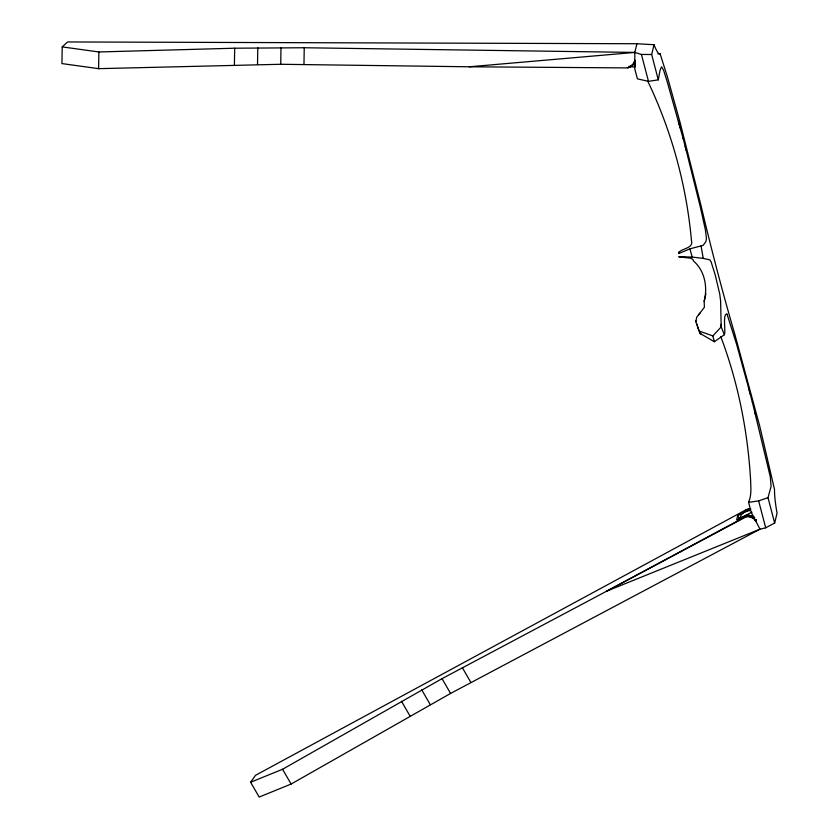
<?xml version="1.0" encoding="UTF-8"?>
<svg xmlns="http://www.w3.org/2000/svg" width="839" height="839" viewBox="0 0 839 839"><rect width="100%" height="100%" fill="white"/><g stroke="black" fill="none" stroke-linecap="round" stroke-linejoin="round"><path stroke-width="1.26" d="M714.346 341.735L712.867 335.904L699.002 331.017L695.835 321.704L696.716 317.226L704.393 307.294L704.152 301.274C707.822 287.399 704.854 270.777 693.622 261.149L692.846 259.398L690.728 258.244L678.761 256.713L692.165 257.07L703.208 258.402L709.836 259.859L711.084 261.82L715.227 274.982L719.726 293.986L720.607 301.086L721.194 326.895L724.393 334.719L714.346 341.735L700.146 333.471L697.964 327.63M724.393 334.719C725.913 331.594 722.4 313.44 726.983 314.027M720.743 336.502C737.995 382.185 747.643 430.638 750.559 479.342C750.769 487.05 751.817 494.989 748.587 502.309L751.188 512.178L759.977 529.189L450.574 693.444L291.102 784.056L259.178 797.05L250.63 782.252L282.565 769.258L442.038 678.646L606.901 591.055L759.977 529.189L765.703 527.815L774.659 523.001L777.061 513.216L776.767 511.559A37.325 5.527 77.9 0 1 774.523 489.494L759.673 425.929L734.723 333.943A430.585 63.754 77.9 0 1 700.964 205.356L680.093 122.525L667.498 77.198L660.157 53.937A37.325 5.527 77.9 0 1 654.483 45.83L654.053 44.729L636.937 43.733L67.602 41.95L62.212 46.89L61.939 63.586L98.614 68.662L280.729 64.278L469.253 66.784L625.978 67.896C629.963 68.001 634.158 65.264 634.735 61.142L633.529 64.225L633.455 63.418L631.547 66.208L631.484 65.19M98.614 68.662L98.887 51.966L62.212 46.89M234.406 64.907L234.679 48.211L304.242 47.75L634.798 52.427L641.416 54.441L651.651 54.514L658.3 79.852L648.484 81.362L637.409 78.845L634.819 68.976L634.798 52.427L636.937 43.733M257.521 64.435L257.793 47.739M280.729 64.278L280.992 47.582M303.97 64.446L304.242 47.75M635.175 60.702L635.071 66.931L629.9 66.721M755.855 521.208L755.09 520.023L756.254 519.593L755.855 521.208L753.821 518.586L754.555 517.495L753.118 518.062L753.474 516.656L751.933 517.338L752.279 515.975L750.664 516.814L750.989 515.492L749.321 516.488L745.252 516.834L606.901 591.055L746.815 516.446L746.888 515.23L752.279 515.975L754.555 517.495L754.177 518.963M628.935 67.477L629.019 66.281L628.705 67.529L627.352 67.802M634.641 61.719L634.808 60.198L634.347 62.589M658.3 79.852L660.104 70.056L661.552 66.774L663.544 70.182L667.026 81.121L683.156 138.582M705.893 293.828L704.152 301.274M746.815 516.446L749.321 516.488L749.636 515.198L748.304 516.373L746.815 516.446L748.262 515.115L748.304 516.373L753.821 518.586M651.651 54.514L654.053 44.729M750.779 509.021L737.701 515.639L736.652 519.939L751.975 512.189M743.994 517.38L744.308 516.069L746.888 515.23L745.368 516.793L745.567 515.545L745.252 516.834L744.308 516.069L746.888 515.23M634.735 61.142L634.2 63.019L634.19 62.327M678.982 253.462C678.352 248.68 694.367 249.078 691.462 240.573C686.491 185.388 671.609 130.915 647.645 80.953M755.761 521.04L756.254 519.593M747.948 510.92L747.255 509.263L746.626 511.245L745.829 509.881L745.368 511.759L747.948 510.92L748.755 508.885L750.307 508.77L749.321 510.804L748.755 508.885L745.829 509.881L255.507 775.32L250.63 782.252M774.659 523.001L768 497.663L771.093 486.484L770.286 476.73L752.268 401.797M752.583 517.663L753.474 516.656M712.867 335.904L721.194 326.895L721.121 324.305M698.426 314.782L700.02 313.136M633.099 64.729L628.705 67.529M751.23 516.981L752.279 515.975M749.783 516.541L750.989 515.492M678.678 252.214L679.328 251.763M685.127 146.028L700.439 207.432L705.452 230.138L706.448 238.706L705.851 241.695L703.103 245.366L689.952 248.837L678.709 253.546M748.587 502.309L758.634 500.893L768 497.663M748.44 508.969L749.814 508.812M469.253 66.784L634.798 52.427M98.887 51.966L234.679 48.211M657.933 53.759L660.44 53.717M679.517 256.535L680.439 256.587M747.958 516.384L749.321 516.488M685.421 257.521L683.334 257.3M680.051 256.912L680.869 257.007M701.331 334.3L700.051 333.377M630.299 65.83L631.159 66.438M699.453 332.601L699.925 333.23M737.701 515.639L739.62 518.953M462.373 667.718L470.91 682.516M442.038 678.646L450.574 693.444M421.723 689.826L430.271 704.634M401.493 701.257L410.03 716.066M282.565 769.258L291.102 784.056M727.025 314.122L736.747 344.777L750.318 394.309M680.481 128.545L678.468 121.131L680.156 127.381M689.952 248.837L692.165 257.07M697.702 326.675L697.136 324.2M683.009 138.016L686.281 150.475M749.143 389.883L752.415 402.363M641.416 54.441L648.484 81.362M758.634 500.893L765.703 527.815M755.614 414.802L754.901 412.012M701.11 246.037L703.208 258.402M695.699 320.75L695.835 321.704M741.089 518.124A7.226 6.838 13.8 0 1 742.935 516.761M740.334 519.005A7.226 6.838 13.8 0 1 743.994 512.451"/></g></svg>
